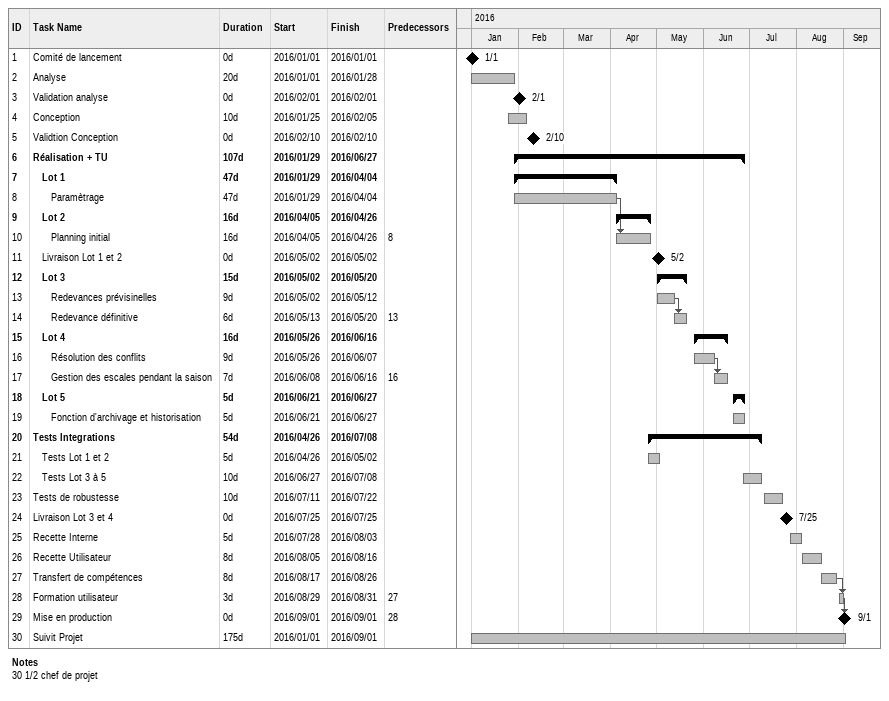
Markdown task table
| ID | Level | Task | Duration | Start | Finish | Predecessors |
|---|---|---|---|---|---|---|
| 1 | 1 | Comité de lancement | 0d | 2016-01-01 | 2016-01-01 |  |
| 2 | 1 | Analyse | 20d | 2016-01-01 | 2016-01-28 |  |
| 3 | 1 | Validation analyse | 0d | 2016-02-01 | 2016-02-01 |  |
| 4 | 1 | Conception | 10d | 2016-01-25 | 2016-02-05 |  |
| 5 | 1 | Validtion Conception | 0d | 2016-02-10 | 2016-02-10 |  |
| 6 | 1 | **Réalisation + TU** | 107d | 2016-01-29 | 2016-06-27 |  |
| 7 | 2 | **Lot 1** | 47d | 2016-01-29 | 2016-04-04 |  |
| 8 | 3 | Paramètrage | 47d | 2016-01-29 | 2016-04-04 |  |
| 9 | 2 | **Lot 2** | 16d | 2016-04-05 | 2016-04-26 |  |
| 10 | 3 | Planning initial | 16d | 2016-04-05 | 2016-04-26 | 8 |
| 11 | 2 | Livraison Lot 1 et 2 | 0d | 2016-05-02 | 2016-05-02 |  |
| 12 | 2 | **Lot 3** | 15d | 2016-05-02 | 2016-05-20 |  |
| 13 | 3 | Redevances prévisinelles | 9d | 2016-05-02 | 2016-05-12 |  |
| 14 | 3 | Redevance définitive | 6d | 2016-05-13 | 2016-05-20 | 13 |
| 15 | 2 | **Lot 4** | 16d | 2016-05-26 | 2016-06-16 |  |
| 16 | 3 | Résolution des conflits | 9d | 2016-05-26 | 2016-06-07 |  |
| 17 | 3 | Gestion des escales pendant la saison | 7d | 2016-06-08 | 2016-06-16 | 16 |
| 18 | 2 | **Lot 5** | 5d | 2016-06-21 | 2016-06-27 |  |
| 19 | 3 | Fonction d'archivage et historisation | 5d | 2016-06-21 | 2016-06-27 |  |
| 20 | 1 | **Tests Integrations** | 54d | 2016-04-26 | 2016-07-08 |  |
| 21 | 2 | Tests Lot 1 et 2 | 5d | 2016-04-26 | 2016-05-02 |  |
| 22 | 2 | Tests Lot 3 à 5 | 10d | 2016-06-27 | 2016-07-08 |  |
| 23 | 1 | Tests de robustesse | 10d | 2016-07-11 | 2016-07-22 |  |
| 24 | 1 | Livraison Lot 3 et 4 | 0d | 2016-07-25 | 2016-07-25 |  |
| 25 | 1 | Recette Interne | 5d | 2016-07-28 | 2016-08-03 |  |
| 26 | 1 | Recette Utilisateur | 8d | 2016-08-05 | 2016-08-16 |  |
| 27 | 1 | Transfert de compétences | 8d | 2016-08-17 | 2016-08-26 |  |
| 28 | 1 | Formation utilisateur | 3d | 2016-08-29 | 2016-08-31 | 27 |
| 29 | 1 | Mise en production | 0d | 2016-09-01 | 2016-09-01 | 28 |
| 30 | 1 | Suivit Projet | 175d | 2016-01-01 | 2016-09-01 |  |

Notes
- 30: 1/2 chef de projet
